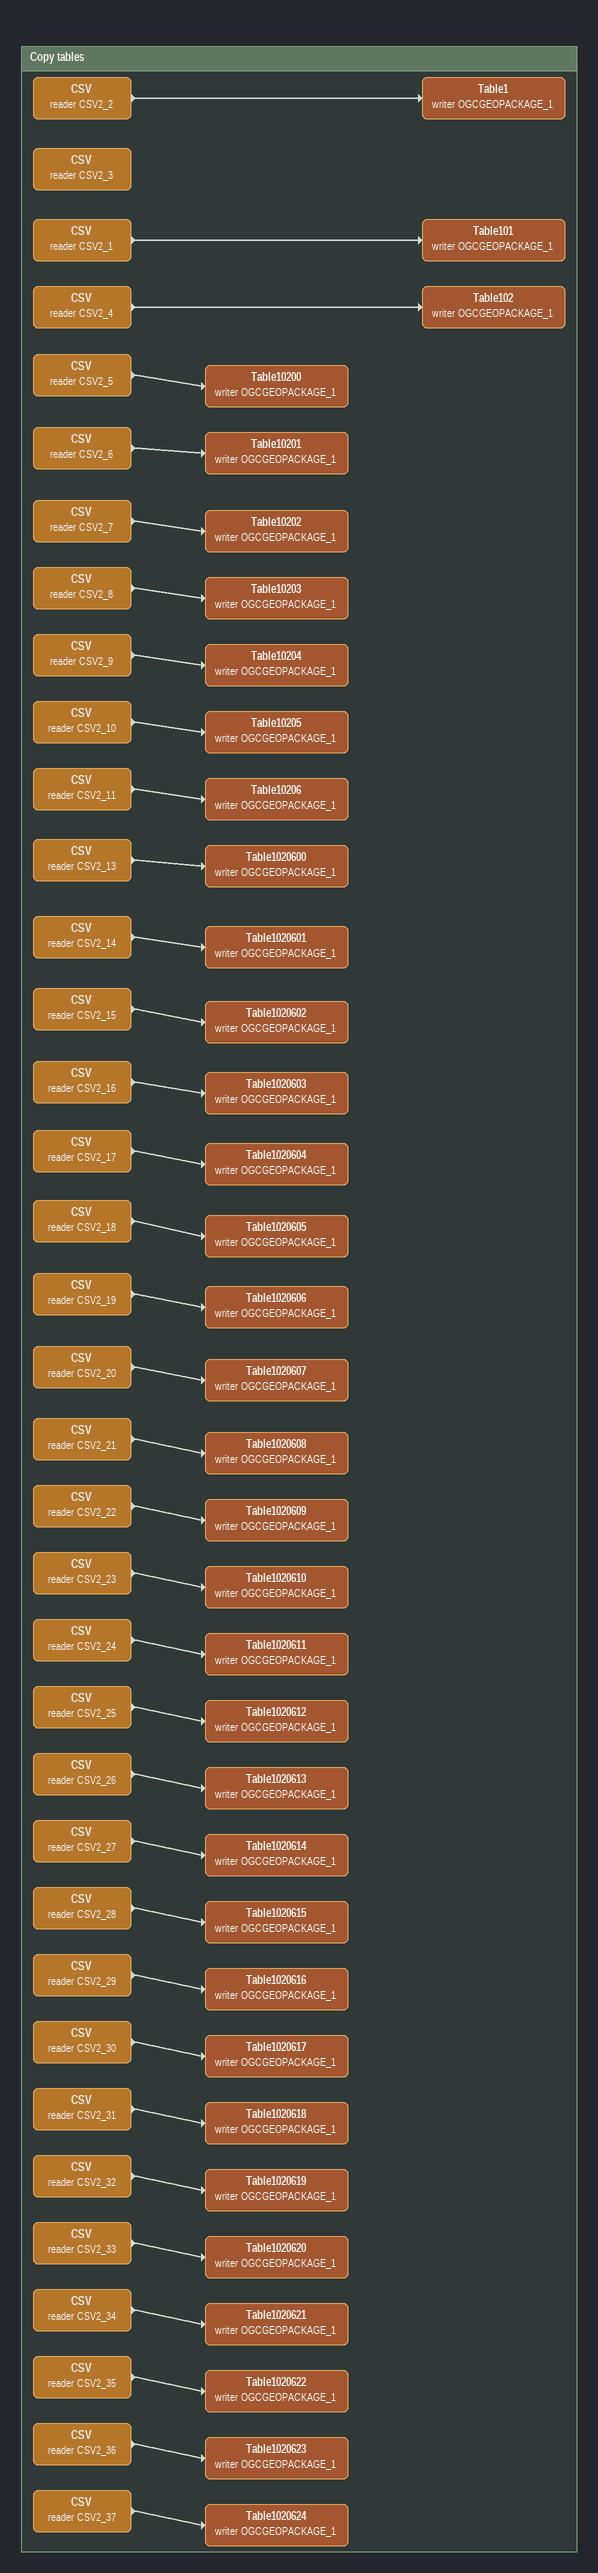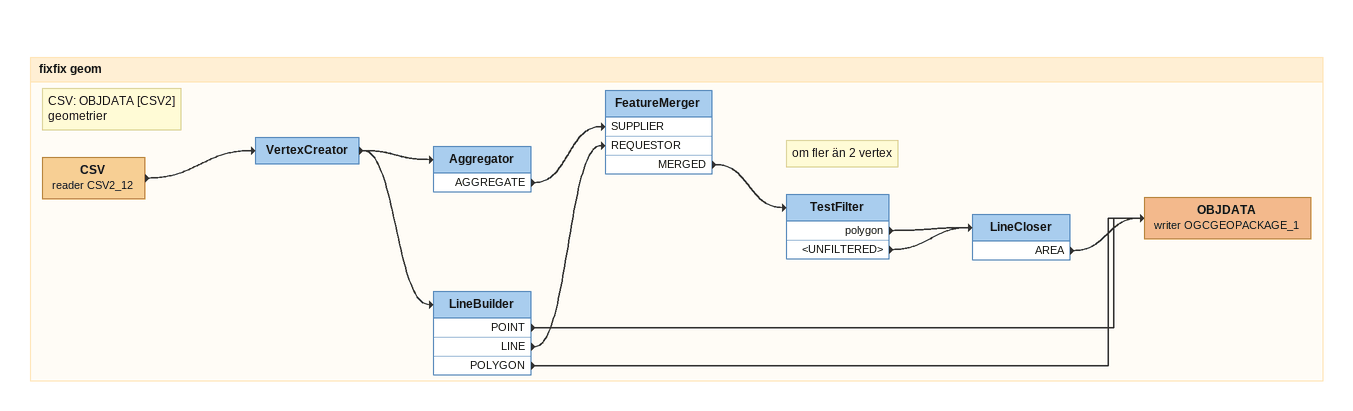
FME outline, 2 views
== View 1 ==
Bookmark: Copy tables
CSV (reader CSV2_3)
CSV (reader CSV2_4)
    -> Table102 (writer OGCGEOPACKAGE_1)
Table102 (writer OGCGEOPACKAGE_1)
CSV (reader CSV2_5)
    -> Table10200 (writer OGCGEOPACKAGE_1)
Table10200 (writer OGCGEOPACKAGE_1)
CSV (reader CSV2_6)
    -> Table10201 (writer OGCGEOPACKAGE_1)
Table10201 (writer OGCGEOPACKAGE_1)
CSV (reader CSV2_7)
    -> Table10202 (writer OGCGEOPACKAGE_1)
Table10202 (writer OGCGEOPACKAGE_1)
CSV (reader CSV2_8)
    -> Table10203 (writer OGCGEOPACKAGE_1)
Table10203 (writer OGCGEOPACKAGE_1)
CSV (reader CSV2_9)
    -> Table10204 (writer OGCGEOPACKAGE_1)
Table10204 (writer OGCGEOPACKAGE_1)
CSV (reader CSV2_10)
    -> Table10205 (writer OGCGEOPACKAGE_1)
Table10205 (writer OGCGEOPACKAGE_1)
CSV (reader CSV2_11)
    -> Table10206 (writer OGCGEOPACKAGE_1)
Table10206 (writer OGCGEOPACKAGE_1)
CSV (reader CSV2_13)
    -> Table1020600 (writer OGCGEOPACKAGE_1)
Table1020600 (writer OGCGEOPACKAGE_1)
CSV (reader CSV2_14)
    -> Table1020601 (writer OGCGEOPACKAGE_1)
Table1020601 (writer OGCGEOPACKAGE_1)
CSV (reader CSV2_15)
    -> Table1020602 (writer OGCGEOPACKAGE_1)
Table1020602 (writer OGCGEOPACKAGE_1)
CSV (reader CSV2_16)
    -> Table1020603 (writer OGCGEOPACKAGE_1)
Table1020603 (writer OGCGEOPACKAGE_1)
CSV (reader CSV2_17)
    -> Table1020604 (writer OGCGEOPACKAGE_1)
Table1020604 (writer OGCGEOPACKAGE_1)
CSV (reader CSV2_18)
    -> Table1020605 (writer OGCGEOPACKAGE_1)
Table1020605 (writer OGCGEOPACKAGE_1)
CSV (reader CSV2_19)
    -> Table1020606 (writer OGCGEOPACKAGE_1)
Table1020606 (writer OGCGEOPACKAGE_1)
CSV (reader CSV2_20)
    -> Table1020607 (writer OGCGEOPACKAGE_1)
Table1020607 (writer OGCGEOPACKAGE_1)
CSV (reader CSV2_21)
    -> Table1020608 (writer OGCGEOPACKAGE_1)
Table1020608 (writer OGCGEOPACKAGE_1)
CSV (reader CSV2_22)
    -> Table1020609 (writer OGCGEOPACKAGE_1)
Table1020609 (writer OGCGEOPACKAGE_1)
CSV (reader CSV2_23)
    -> Table1020610 (writer OGCGEOPACKAGE_1)
Table1020610 (writer OGCGEOPACKAGE_1)
CSV (reader CSV2_24)
    -> Table1020611 (writer OGCGEOPACKAGE_1)
Table1020611 (writer OGCGEOPACKAGE_1)
CSV (reader CSV2_25)
    -> Table1020612 (writer OGCGEOPACKAGE_1)
Table1020612 (writer OGCGEOPACKAGE_1)
CSV (reader CSV2_26)
    -> Table1020613 (writer OGCGEOPACKAGE_1)
Table1020613 (writer OGCGEOPACKAGE_1)
CSV (reader CSV2_27)
    -> Table1020614 (writer OGCGEOPACKAGE_1)
Table1020614 (writer OGCGEOPACKAGE_1)
CSV (reader CSV2_28)
    -> Table1020615 (writer OGCGEOPACKAGE_1)
Table1020615 (writer OGCGEOPACKAGE_1)
CSV (reader CSV2_29)
    -> Table1020616 (writer OGCGEOPACKAGE_1)
Table1020616 (writer OGCGEOPACKAGE_1)
CSV (reader CSV2_30)
    -> Table1020617 (writer OGCGEOPACKAGE_1)
Table1020617 (writer OGCGEOPACKAGE_1)
CSV (reader CSV2_31)
    -> Table1020618 (writer OGCGEOPACKAGE_1)
Table1020618 (writer OGCGEOPACKAGE_1)
CSV (reader CSV2_32)
    -> Table1020619 (writer OGCGEOPACKAGE_1)
Table1020619 (writer OGCGEOPACKAGE_1)
CSV (reader CSV2_33)
    -> Table1020620 (writer OGCGEOPACKAGE_1)
Table1020620 (writer OGCGEOPACKAGE_1)
CSV (reader CSV2_34)
    -> Table1020621 (writer OGCGEOPACKAGE_1)
Table1020621 (writer OGCGEOPACKAGE_1)
CSV (reader CSV2_35)
    -> Table1020622 (writer OGCGEOPACKAGE_1)
Table1020622 (writer OGCGEOPACKAGE_1)
CSV (reader CSV2_36)
    -> Table1020623 (writer OGCGEOPACKAGE_1)
Table1020623 (writer OGCGEOPACKAGE_1)
CSV (reader CSV2_37)
    -> Table1020624 (writer OGCGEOPACKAGE_1)
Table1020624 (writer OGCGEOPACKAGE_1)
CSV (reader CSV2_2)
    -> Table1 (writer OGCGEOPACKAGE_1)
Table1 (writer OGCGEOPACKAGE_1)
CSV (reader CSV2_1)
    -> Table101 (writer OGCGEOPACKAGE_1)
Table101 (writer OGCGEOPACKAGE_1)

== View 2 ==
Bookmark: fixfix geom
Note: CSV: OBJDATA [CSV2] / geometrier
CSV (reader CSV2_12)
    -> VertexCreator
VertexCreator
    -> Aggregator
    -> LineBuilder
Aggregator
    AGGREGATE -> FeatureMerger [SUPPLIER]
LineBuilder
    POINT -> OBJDATA (writer OGCGEOPACKAGE_1)
    LINE -> FeatureMerger [REQUESTOR]
    POLYGON -> OBJDATA (writer OGCGEOPACKAGE_1)
FeatureMerger
    MERGED -> TestFilter
Note: om fler än 2 vertex
TestFilter
    polygon -> LineCloser
    <UNFILTERED> -> LineCloser
LineCloser
    AREA -> OBJDATA (writer OGCGEOPACKAGE_1)
OBJDATA (writer OGCGEOPACKAGE_1)
